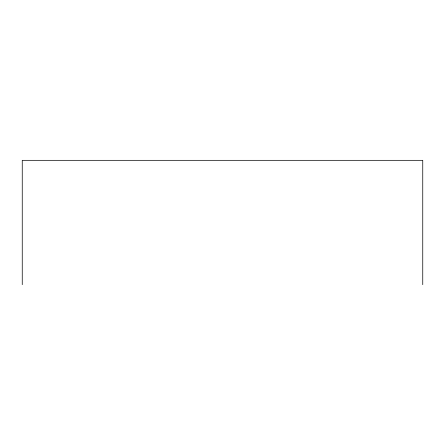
<?xml version="1.0" encoding="UTF-8"?>
<svg xmlns="http://www.w3.org/2000/svg" width="445" height="445" viewBox="0 0 445 445"><rect width="100%" height="100%" fill="white"/><g stroke="black" fill="none" stroke-linecap="round" stroke-linejoin="round"><path stroke-width="0.67" d="M422.75 284.672L422.75 160.328L22.25 160.328L22.25 284.672"/></g></svg>
